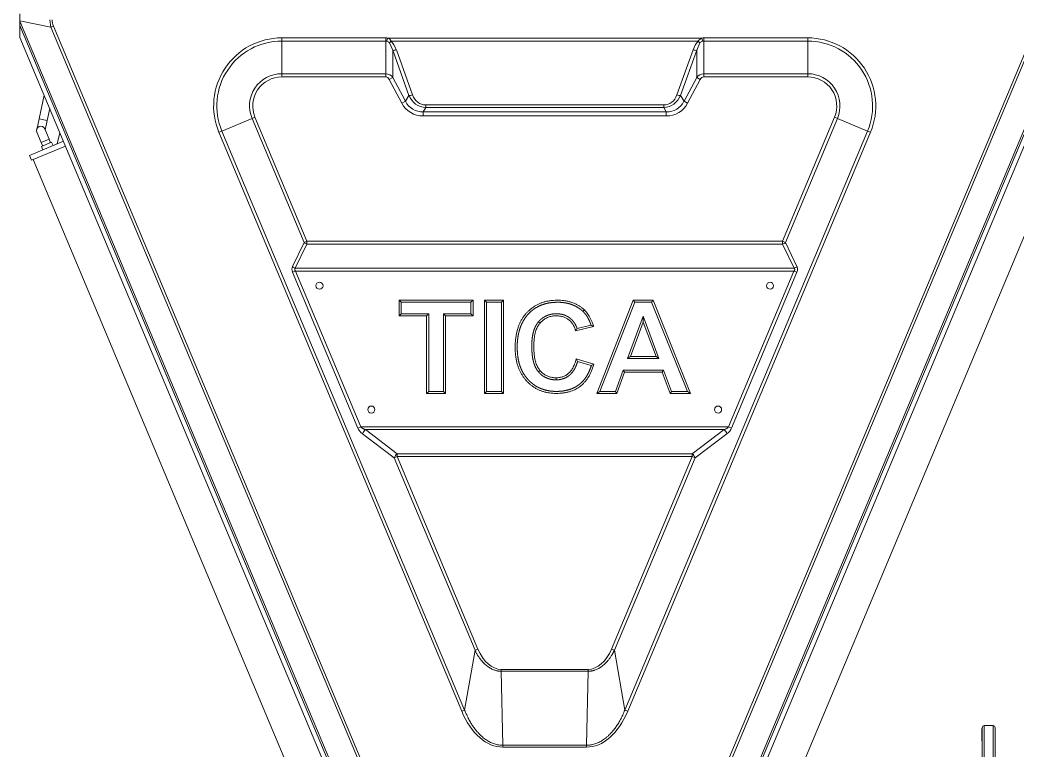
# Model space of a CAD drawing. Header units: millimetres. Extents: x 113490 to 142599, y -20467 to 115.
# Drawn here: x 131894 to 133023, y -7068 to -6241 of the extents above; entities that cross this region are included whole.
import ezdxf

# ---------------------------------------------------------------- set-up
doc = ezdxf.new("R2010")
doc.units = ezdxf.units.MM
doc.layers.add('DV1_0', color=7, linetype='Continuous')

msp = doc.modelspace()

# ---------------------------------------------------------------- linework, layer by layer
at = {"layer": 'DV1_0', "color": 7, "linetype": 'Continuous', "lineweight": 15}
for p, q in [((131894.3, -6234.1), (131894.3, -6242)), ((131894.3, -6234.1), (131894.3, -6242)), ((131894.3, -6242), (131894.3, -6242.4)), ((131894.3, -6242), (131894.3, -6242.4)), ((131894.3, -6242.4), (131894.3, -6247.5)), ((131894.3, -6242.4), (131894.3, -6247.5)), ((131894.3, -6248.2), (131894.3, -6247.5)), ((131894.3, -6248.2), (131894.3, -6247.5)), ((131894.3, -6248.2), (131894.3, -6260.9)), ((131894.3, -6248.2), (131894.3, -6260.9)), ((131894.3, -6260.9), (132247.1, -7102.4)), ((133082.3, -6260.9), (132729.4, -7102.4)), ((131921.6, -6326.2), (131915.9, -6352.9)), ((131925.2, -6354.9), (131928.1, -6341.5)), ((131915.9, -6352.9), (131913.2, -6365.4)), ((131927.2, -6376.2), (131922.3, -6364.5)), ((131922.9, -6365.9), (131925.2, -6354.9)), ((131913.5, -6368.2), (131918.4, -6379.9)), ((131928.8, -6380.2), (131927.2, -6376.2)), ((131939.6, -6369.1), (131936.5, -6381.3)), ((131943.5, -6378.4), (131905.1, -6394.5)), ((131945.9, -6383.9), (131907.5, -6400)), ((131918.4, -6379.9), (131920.1, -6383.9)), ((131918.8, -6384.4), (131930.1, -6379.6)), ((131918.8, -6384.4), (131920.3, -6388.1)), ((131931.7, -6383.3), (131930.1, -6379.6)), ((131905.1, -6394.5), (131907.5, -6400)), ((131909.3, -6399.2), (132266.3, -7250.7)), ((132710.2, -7250.7), (133067.2, -6399.2)), ((132323.4, -6558.4), (132323.4, -6576.2)), ((132407.1, -6558.4), (132323.4, -6558.4)), ((132325.7, -6560.7), (132323.4, -6558.4)), ((132404.7, -6560.7), (132325.7, -6560.7)), ((132325.7, -6560.7), (132325.7, -6573.9)), ((132404.7, -6560.7), (132407.1, -6558.4)), ((132404.7, -6573.9), (132404.7, -6560.7)), ((132407.1, -6576.2), (132407.1, -6558.4)), ((132420.2, -6558.4), (132420.2, -6663.9)), ((132441.6, -6558.4), (132420.2, -6558.4)), ((132422.5, -6560.7), (132420.2, -6558.4)), ((132439.3, -6560.7), (132422.5, -6560.7)), ((132422.5, -6560.7), (132422.5, -6661.6)), ((132439.3, -6560.7), (132441.6, -6558.4)), ((132439.3, -6661.6), (132439.3, -6560.7)), ((132441.6, -6663.9), (132441.6, -6558.4)), ((132588.5, -6558.4), (132547.4, -6663.9)), ((132590.1, -6560.7), (132550.8, -6661.6)), ((132610.9, -6558.4), (132588.5, -6558.4)), ((132590.1, -6560.7), (132588.5, -6558.4)), ((132609.3, -6560.7), (132590.1, -6560.7)), ((132609.3, -6560.7), (132610.9, -6558.4)), ((132649.7, -6661.6), (132609.3, -6560.7)), ((132653.1, -6663.9), (132610.9, -6558.4)), ((132325.7, -6573.9), (132323.4, -6576.2)), ((132323.4, -6576.2), (132354.5, -6576.2)), ((132325.7, -6573.9), (132356.9, -6573.9)), ((132356.9, -6573.9), (132354.5, -6576.2)), ((132354.5, -6576.2), (132354.5, -6663.9)), ((132356.9, -6573.9), (132356.9, -6661.6)), ((132373.6, -6573.9), (132404.7, -6573.9)), ((132373.6, -6661.6), (132373.6, -6573.9)), ((132373.6, -6573.9), (132375.9, -6576.2)), ((132375.9, -6576.2), (132407.1, -6576.2)), ((132375.9, -6663.9), (132375.9, -6576.2)), ((132404.7, -6573.9), (132407.1, -6576.2)), ((132531.5, -6571.1), (132533.1, -6569.4)), ((132582, -6624.4), (132599.5, -6576.5)), ((132599.5, -6576.5), (132617.6, -6624.4)), ((132599.5, -6576.5), (132599.5, -6583.1)), ((132523.2, -6593), (132543.6, -6588.2)), ((132524.8, -6590.3), (132540.6, -6586.5)), ((132585.3, -6622.1), (132599.5, -6583.1)), ((132599.5, -6583.1), (132614.3, -6622.1)), ((132543.8, -6630.9), (132523.9, -6624.7)), ((132582, -6624.4), (132585.3, -6622.1)), ((132617.6, -6624.4), (132582, -6624.4)), ((132614.3, -6622.1), (132585.3, -6622.1)), ((132617.6, -6624.4), (132614.3, -6622.1)), ((132541, -6632.4), (132525.5, -6627.6)), ((132568.4, -6661.6), (132577.1, -6637.6)), ((132570, -6663.9), (132578.7, -6639.9)), ((132577.1, -6637.6), (132622.6, -6637.6)), ((132577.1, -6637.6), (132578.7, -6639.9)), ((132578.7, -6639.9), (132621, -6639.9)), ((132622.6, -6637.6), (132621, -6639.9)), ((132621, -6639.9), (132630.1, -6663.9)), ((132622.6, -6637.6), (132631.7, -6661.6)), ((132356.9, -6661.6), (132354.5, -6663.9)), ((132354.5, -6663.9), (132375.9, -6663.9)), ((132356.9, -6661.6), (132373.6, -6661.6)), ((132373.6, -6661.6), (132375.9, -6663.9)), ((132422.5, -6661.6), (132420.2, -6663.9)), ((132420.2, -6663.9), (132441.6, -6663.9)), ((132422.5, -6661.6), (132439.3, -6661.6)), ((132439.3, -6661.6), (132441.6, -6663.9)), ((132550.8, -6661.6), (132547.4, -6663.9)), ((132547.4, -6663.9), (132570, -6663.9)), ((132550.8, -6661.6), (132568.4, -6661.6)), ((132568.4, -6661.6), (132570, -6663.9)), ((132631.7, -6661.6), (132630.1, -6663.9)), ((132630.1, -6663.9), (132653.1, -6663.9)), ((132631.7, -6661.6), (132649.7, -6661.6)), ((132649.7, -6661.6), (132653.1, -6663.9)), ((132983.4, -7141.6), (132983.4, -7042.3)), ((132995.8, -7040), (132985.7, -7040)), ((132998.1, -7141.6), (132998.1, -7042.3)), ((132982.9, -7043.1), (132982.9, -7045.5)), ((132983.4, -7043.1), (132982.9, -7043.1)), ((132982.9, -7045.5), (132982.9, -7045.8)), ((132982.9, -7045.5), (132982.9, -7045.5)), ((132983.4, -7045.5), (132982.9, -7045.5)), ((132983.4, -7045.5), (132982.9, -7045.5)), ((132982.9, -7045.8), (132982.9, -7046.3)), ((132983.4, -7045.8), (132982.9, -7045.8)), ((132982.9, -7046.3), (132982.9, -7046.9)), ((132983.4, -7046.3), (132982.9, -7046.3)), ((132982.9, -7046.9), (132982.9, -7047)), ((132983.4, -7046.9), (132982.9, -7046.9)), ((132982.9, -7047), (132982.9, -7047.5)), ((132983.4, -7047), (132982.9, -7047)), ((132982.9, -7047.5), (132982.9, -7048.7)), ((132983.4, -7047.5), (132982.9, -7047.5)), ((132982.9, -7048.9), (132982.9, -7048.7)), ((132983.4, -7048.7), (132982.9, -7048.7)), ((132982.9, -7048.9), (132982.9, -7053.8)), ((132982.9, -7053.8), (132982.9, -7055.7)), ((132983.4, -7053.8), (132982.9, -7053.8)), ((132982.9, -7055.7), (132982.9, -7055.9)), ((132982.9, -7055.7), (132983.4, -7055.7)), ((132982.9, -7057), (132982.9, -7055.9)), ((132982.9, -7055.9), (132983.4, -7055.9)), ((132982.9, -7057), (132983.4, -7057))]:
    msp.add_line(p, q, dxfattribs=at)
at = {"layer": 'DV1_0', "color": 7, "linetype": 'Continuous', "lineweight": 20}
for p, q in [((131928, -6241.1), (131929.4, -6249.4)), ((131894.3, -6242), (131929.4, -6249.4)), ((131894.3, -6242.4), (132321.9, -7262.2)), ((131894.3, -6247.5), (132320, -7262.9)), ((131932.2, -6248.2), (131929.4, -6249.4)), ((131929.4, -6249.4), (132341.4, -7231.8)), ((131932.2, -6248.2), (132344.1, -7230.7)), ((132632.4, -7230.7), (133044.4, -6248.2)), ((132635.1, -7231.8), (133047.1, -6249.4)), ((132654.6, -7262.2), (133082.3, -6242.4)), ((132656.5, -7262.9), (133082.3, -6247.5)), ((132190.6, -6261.5), (132308.3, -6261.5)), ((132190.6, -6265), (132190.6, -6261.5)), ((132308.3, -6261.5), (132308.3, -6265)), ((132309.7, -6265.2), (132310.4, -6261.7)), ((132310.4, -6261.7), (132666.1, -6261.7)), ((132666.1, -6261.7), (132666.8, -6265.2)), ((132668.2, -6261.5), (132785.9, -6261.5)), ((132668.2, -6261.5), (132668.2, -6265)), ((132785.9, -6265), (132785.9, -6261.5)), ((132190.6, -6302.1), (132190.6, -6265)), ((132190.6, -6265), (132308.3, -6265)), ((132308.3, -6265), (132308.3, -6302.1)), ((132312.5, -6267), (132316.3, -6275.5)), ((132314.6, -6265.3), (132661.9, -6265.3)), ((132320.3, -6274.9), (132338.6, -6326)), ((132637.9, -6326), (132656.3, -6274.9)), ((132660.3, -6275.5), (132664, -6267)), ((132668.2, -6302.1), (132668.2, -6265)), ((132668.2, -6265), (132785.9, -6265)), ((132785.9, -6302.1), (132785.9, -6265)), ((132316.3, -6275.5), (132316.3, -6306.3)), ((132316.3, -6275.5), (132334.6, -6326.6)), ((132641.9, -6326.6), (132660.3, -6275.5)), ((132660.3, -6306.3), (132660.3, -6275.5)), ((132190.6, -6302.1), (132308.3, -6302.1)), ((132190.6, -6305.6), (132190.6, -6302.1)), ((132190.6, -6305.6), (132308.3, -6305.6)), ((132308.3, -6305.6), (132308.3, -6302.1)), ((132312.3, -6308.4), (132316.3, -6306.3)), ((132312.3, -6308.4), (132326.6, -6335.3)), ((132316.3, -6306.3), (132330.6, -6333.2)), ((132645.9, -6333.2), (132660.3, -6306.3)), ((132649.9, -6335.3), (132664.3, -6308.4)), ((132664.3, -6308.4), (132660.3, -6306.3)), ((132668.2, -6305.6), (132668.2, -6302.1)), ((132668.2, -6302.1), (132785.9, -6302.1)), ((132668.2, -6305.6), (132785.9, -6305.6)), ((132785.9, -6305.6), (132785.9, -6302.1)), ((132330.6, -6333.2), (132334.6, -6326.6)), ((132641.9, -6326.6), (132645.9, -6333.2)), ((132326.6, -6335.3), (132330.6, -6333.2)), ((132350.6, -6345.2), (132353.6, -6340.3)), ((132353.6, -6337.3), (132622.9, -6337.3)), ((132353.6, -6340.3), (132353.6, -6337.3)), ((132353.6, -6340.3), (132622.9, -6340.3)), ((132622.9, -6340.3), (132622.9, -6337.3)), ((132622.9, -6340.3), (132625.9, -6345.2)), ((132649.9, -6335.3), (132645.9, -6333.2)), ((131915.9, -6352.9), (131925.2, -6354.9)), ((132157, -6352.6), (132122.8, -6367)), ((132160.2, -6351.3), (132157, -6352.6)), ((132215.9, -6493.1), (132157, -6352.6)), ((132219.1, -6491.7), (132160.2, -6351.3)), ((132350.6, -6345.2), (132625.9, -6345.2)), ((132350.6, -6349.7), (132350.6, -6345.2)), ((132350.6, -6349.7), (132625.9, -6349.7)), ((132625.9, -6349.7), (132625.9, -6345.2)), ((132816.3, -6351.3), (132757.4, -6491.7)), ((132819.6, -6352.6), (132760.7, -6493.1)), ((132816.3, -6351.3), (132819.6, -6352.6)), ((132819.6, -6352.6), (132853.7, -6367)), ((131918.4, -6379.9), (131927.2, -6376.2)), ((132122.8, -6367), (132119.5, -6368.3)), ((132394.3, -7023.7), (132119.5, -6368.3)), ((132397.6, -7022.3), (132122.8, -6367)), ((132853.7, -6367), (132578.9, -7022.3)), ((132857, -6368.3), (132582.2, -7023.7)), ((132853.7, -6367), (132857, -6368.3)), ((132202.7, -6520.3), (132215.9, -6493.1)), ((132205.9, -6522.2), (132219.1, -6494.9)), ((132219.1, -6491.7), (132215.9, -6493.1)), ((132219.1, -6491.7), (132757.4, -6491.7)), ((132219.1, -6494.9), (132219.1, -6491.7)), ((132219.1, -6494.9), (132757.4, -6494.9)), ((132757.4, -6491.7), (132757.4, -6494.9)), ((132757.4, -6491.7), (132760.7, -6493.1)), ((132757.4, -6494.9), (132770.6, -6522.2)), ((132760.7, -6493.1), (132773.8, -6520.3)), ((132205.9, -6522.2), (132770.6, -6522.2)), ((132206.1, -6525.4), (132202.9, -6526.7)), ((132276.8, -6703.1), (132202.9, -6526.7)), ((132206.1, -6525.4), (132770.4, -6525.4)), ((132280.1, -6701.7), (132206.1, -6525.4)), ((132770.4, -6525.4), (132696.4, -6701.7)), ((132773.7, -6526.7), (132699.7, -6703.1)), ((132770.4, -6525.4), (132773.7, -6526.7)), ((132481.3, -6582.7), (132483, -6584.2)), ((132481.2, -6639.5), (132482.9, -6638)), ((132501.1, -6648.6), (132501.1, -6646.3)), ((132280.1, -6701.7), (132276.8, -6703.1)), ((132696.4, -6701.7), (132280.1, -6701.7)), ((132696.4, -6701.7), (132699.7, -6703.1)), ((132318, -6736.7), (132282, -6709.5)), ((132691.2, -6704.9), (132285.3, -6704.9)), ((132321.3, -6732.2), (132285.3, -6704.9)), ((132691.2, -6704.9), (132655.2, -6732.2)), ((132694.5, -6709.5), (132658.5, -6736.7)), ((132321.3, -6735.4), (132318, -6736.7)), ((132409.4, -6954.6), (132318, -6736.7)), ((132655.2, -6732.2), (132321.3, -6732.2)), ((132321.3, -6735.4), (132321.3, -6732.2)), ((132655.2, -6735.4), (132321.3, -6735.4)), ((132412.7, -6953.3), (132321.3, -6735.4)), ((132655.2, -6735.4), (132563.9, -6953.3)), ((132658.5, -6736.7), (132567.1, -6954.6)), ((132655.2, -6732.2), (132655.2, -6735.4)), ((132655.2, -6735.4), (132658.5, -6736.7)), ((132409.4, -6954.6), (132397.6, -7022.3)), ((132412.7, -6953.3), (132409.4, -6954.6)), ((132563.9, -6953.3), (132567.1, -6954.6)), ((132567.1, -6954.6), (132578.9, -7022.3)), ((132537.4, -6976.3), (132439.1, -6976.3)), ((132439.1, -6976.3), (132439.1, -6978.4)), ((132537.4, -6978.4), (132439.1, -6978.4)), ((132439.1, -6978.4), (132440.9, -7062.2)), ((132537.4, -6978.4), (132535.6, -7062.2)), ((132537.4, -6976.3), (132537.4, -6978.4)), ((132397.6, -7022.3), (132394.3, -7023.7)), ((132578.9, -7022.3), (132582.2, -7023.7)), ((132985.7, -7040), (132985.7, -7243.2)), ((132995.8, -7040), (132995.8, -7243.2)), ((132983.4, -7048.9), (132982.9, -7048.9)), ((132535.6, -7062.2), (132440.9, -7062.2)), ((132440.9, -7062.2), (132440.9, -7064.3)), ((132535.6, -7064.3), (132440.9, -7064.3)), ((132535.6, -7062.2), (132535.6, -7064.3))]:
    msp.add_line(p, q, dxfattribs=at)
at = {"layer": 'DV1_0', "color": 7, "linetype": 'Continuous', "lineweight": 15}
for centre in [(132233.3, -6542), (132743.3, -6542), (132292, -6682.2), (132684.5, -6682.2)]:
    msp.add_circle(centre, 4, dxfattribs=at)
at = {"layer": 'DV1_0', "color": 7, "linetype": 'Continuous', "lineweight": 20}
for centre, radius, start, end in [((132190.6, -6338.5), 77.1, 90, 202.75), ((132308.3, -6272.2), 10.7, 78.6283, 89.9781), ((132307.5, -6269.2), 8.09, 29.1013, 69.2139), ((132669, -6269.2), 8.07, 110.7215, 150.9615), ((132668.3, -6272.2), 10.7, 90.0205, 101.3741), ((132785.9, -6338.5), 77.1, 337.25, 90), ((132190.6, -6338.5), 73.5, 90, 202.75), ((132308.3, -6270.8), 5.76, 75.8423, 89.9426), ((132308.5, -6270.1), 5.06, 38.1838, 76.5434), ((132680.4, -6282.7), 25.3, 136.7081, 162.1283), ((132668, -6270.1), 5.06, 103.4595, 141.8119), ((132668.3, -6270.8), 5.76, 90.0565, 104.1625), ((132785.9, -6338.5), 73.5, 337.25, 90), ((132190.6, -6338.5), 36.5, 90, 202.75), ((132190.6, -6338.5), 32.9, 90, 202.75), ((132308.2, -6311.9), 9.82, 34.7293, 89.5286), ((132668.3, -6311.9), 9.82, 90.4762, 145.2659), ((132785.9, -6338.5), 36.5, 337.25, 90), ((132785.9, -6338.5), 32.9, 337.25, 90), ((132354.3, -6319.4), 20.9, 200.0927, 268.1286), ((132622.3, -6319.5), 20.8, 271.7853, 339.9934), ((132350.3, -6323), 26.8, 207.5641, 270.5386), ((132349.9, -6323.7), 21.5, 206.2554, 271.8867), ((132626.6, -6323.7), 21.5, 268.1141, 333.7439), ((132626.2, -6323), 26.8, 269.4613, 332.436)]:
    msp.add_arc(centre, radius, start, end, dxfattribs=at)
at = {"layer": 'DV1_0', "color": 7, "linetype": 'Continuous', "lineweight": 15}
for centre, radius, start, end in [((131917.9, -6366.3), 4.76, 22.75, 202.75), ((132457.5, -6552.3), 77.3, 328.1786, 330.5559), ((132459.7, -6731), 165.6, 59.5641, 60.7327), ((132391.2, -6700.9), 153, 28.6119, 29.8683), ((132446.1, -6452.5), 203.4, 297.7894, 298.7013), ((132985.7, -7042.3), 2.29, 90, 180), ((132995.8, -7042.3), 2.29, 0.0006, 90)]:
    msp.add_arc(centre, radius, start, end, dxfattribs=at)
at = {"layer": 'DV1_0', "color": 7, "linetype": 'Continuous', "lineweight": 20}
for centre, major_axis, ratio, start_param, end_param in [((132047.2, -6259.1), (116.4, -20.6), 0.354256, 3.204443, 3.366071), ((132314.6, -6263.8), (-3.48, -3.59), 0.220719, 0.717909, 1.347194), ((132308.3, -6293.7), (-0.1, 31.3), 0.477729, 5.355274, 5.847767), ((132320.3, -6273.4), (-4.7, -1.69), 0.292381, 0.461167, 1.46601), ((132656.3, -6273.4), (4.7, -1.69), 0.292381, 4.817177, 5.822019), ((132661.9, -6263.8), (3.48, -3.59), 0.220719, 4.935998, 5.565263), ((132308.3, -6312.7), (-0.01, 7.06), 0.707338, 5.356674, 6.282449), ((132668.2, -6312.7), (0.01, 7.05), 0.707954, 0.001094, 0.927445), ((132338.6, -6324.5), (-4.7, -1.69), 0.292381, 0.461166, 1.466009), ((132358.4, -6311.3), (10.9, 24.7), 0.734557, 2.48522, 3.455755), ((132618.1, -6311.3), (-11, 24.7), 0.7344, 2.826953, 3.797155), ((132637.9, -6324.5), (4.7, -1.69), 0.292381, 4.817177, 5.822019), ((132219.1, -6491.7), (4.5, -2.18), 0.600003, 4.2257, 4.995183), ((132757.4, -6491.7), (-4.5, -2.18), 0.600003, 1.288002, 2.057486), ((132213.7, -6526.7), (-10.6, 7.1), 0.665415, 0.091279, 0.78667), ((132205.9, -6519), (4.5, -2.18), 0.600003, 4.2257, 4.995183), ((132770.6, -6519), (-4.5, -2.18), 0.600003, 1.288002, 2.057486), ((132762.8, -6526.7), (10.6, 7.1), 0.664977, 5.497797, 6.192529), ((132287.7, -6703.1), (-10.7, 7.1), 0.666776, 0.781871, 1.473649), ((132688.8, -6703.1), (10.7, 7.1), 0.666419, 4.807124, 5.499727), ((132285.3, -6708.1), (3.01, 3.99), 0.448997, 1.034793, 2.228562), ((132691.2, -6708.1), (-3.01, 3.99), 0.448997, 4.054624, 5.248392), ((132321.3, -6735.4), (3.01, 3.99), 0.448997, 1.034793, 2.228562), ((132655.2, -6735.4), (-3.01, 3.99), 0.448997, 4.054624, 5.248392), ((132438.3, -6924.7), (-1.3, 51.6), 0.606054, 2.141908, 3.126109), ((132538.2, -6924.6), (1.3, 51.7), 0.606049, 3.156652, 4.140097), ((132439.5, -6973.2), (-2.2, 91.1), 0.605695, 2.143739, 3.126709), ((132537, -6973.2), (2.3, 91.1), 0.605798, 3.156584, 4.139778)]:
    msp.add_ellipse(centre, major_axis=major_axis, ratio=ratio, start_param=start_param, end_param=end_param, dxfattribs=at)
for points, knots in [([(132206.1, -6525.4), (132206, -6525.2), (132205.8, -6525), (132205.6, -6524.7), (132205.5, -6524.3), (132205.4, -6524), (132205.3, -6523.7), (132205.3, -6523.4), (132205.4, -6523.1), (132205.5, -6522.8), (132205.7, -6522.5), (132205.9, -6522.3), (132205.9, -6522.2)], [0, 0, 0, 0, 0.110169, 0.212602, 0.309753, 0.403013, 0.494121, 0.584543, 0.676672, 0.773904, 0.880334, 1, 1, 1, 1]), ([(132770.6, -6522.2), (132770.7, -6522.2), (132770.8, -6522.4), (132771, -6522.7), (132771.1, -6523), (132771.2, -6523.3), (132771.2, -6523.6), (132771.2, -6523.9), (132771.1, -6524.2), (132770.9, -6524.6), (132770.7, -6525), (132770.5, -6525.2), (132770.4, -6525.4)], [0, 0, 0, 0, 0.103754, 0.201399, 0.295256, 0.386511, 0.476484, 0.567069, 0.661122, 0.762305, 0.874482, 1, 1, 1, 1]), ([(132285.3, -6704.9), (132284.9, -6704.8), (132284.3, -6704.6), (132283.5, -6704.2), (132282.7, -6703.8), (132282, -6703.4), (132281.4, -6703), (132280.9, -6702.6), (132280.5, -6702.2), (132280.2, -6701.9), (132280.1, -6701.7)], [0, 0, 0, 0, 0.162154, 0.309168, 0.444157, 0.56805, 0.681058, 0.789601, 0.89662, 1, 1, 1, 1]), ([(132696.4, -6701.7), (132696.3, -6701.9), (132696, -6702.2), (132695.5, -6702.6), (132695, -6703.1), (132694.2, -6703.5), (132693.4, -6704), (132692.4, -6704.5), (132691.6, -6704.8), (132691.2, -6704.9)], [0, 0, 0, 0, 0.104699, 0.217397, 0.341582, 0.478635, 0.63137, 0.803901, 1, 1, 1, 1]), ([(132439.1, -6978.4), (132438.9, -6978.4), (132438.6, -6978.4), (132438.1, -6978.4), (132437.6, -6978.4), (132437.1, -6978.3), (132436.6, -6978.3), (132436.2, -6978.2), (132435.7, -6978.2), (132434.8, -6978), (132433.7, -6977.8), (132432, -6977.3), (132430.3, -6976.7), (132428.4, -6975.9), (132426.6, -6974.9), (132424, -6973.3), (132421.4, -6971.2), (132418.8, -6968.8), (132416.9, -6966.6), (132414.9, -6964.1), (132413.4, -6961.9), (132412.3, -6960.1), (132411.6, -6958.8), (132410.8, -6957.5), (132410.1, -6956.1), (132409.6, -6955.1), (132409.4, -6954.6)], [0, 0, 0, 0, 0.012207, 0.024421, 0.036645, 0.048882, 0.061135, 0.073407, 0.085701, 0.098018, 0.136644, 0.175569, 0.223909, 0.273378, 0.326546, 0.381495, 0.504574, 0.573263, 0.64576, 0.724421, 0.808607, 0.844135, 0.881045, 0.919332, 0.958987, 1, 1, 1, 1]), ([(132567.1, -6954.6), (132567, -6954.9), (132566.8, -6955.3), (132566.4, -6956), (132566.1, -6956.7), (132565.7, -6957.4), (132565.4, -6958.1), (132565, -6958.7), (132564.7, -6959.3), (132564.3, -6960), (132563.9, -6960.5), (132563.1, -6961.9), (132561.8, -6963.8), (132559.9, -6966.3), (132558, -6968.4), (132556.1, -6970.3), (132554.2, -6972), (132552.3, -6973.4), (132550.4, -6974.7), (132548.6, -6975.7), (132546.7, -6976.5), (132545.2, -6977.1), (132543.9, -6977.5), (132543, -6977.7), (132542.1, -6977.9), (132541.1, -6978.1), (132540.2, -6978.2), (132539.3, -6978.3), (132538.4, -6978.4), (132537.7, -6978.4), (132537.4, -6978.4)], [0, 0, 0, 0, 0.020016, 0.039694, 0.059032, 0.078029, 0.096685, 0.114997, 0.132966, 0.15059, 0.167868, 0.184799, 0.266929, 0.343527, 0.415009, 0.482791, 0.544966, 0.604534, 0.659648, 0.712959, 0.76302, 0.811959, 0.83598, 0.859817, 0.883489, 0.907012, 0.930406, 0.95369, 0.976881, 1, 1, 1, 1]), ([(132440.9, -7062.2), (132440.1, -7062.2), (132438.5, -7062.1), (132436.1, -7061.8), (132433.7, -7061.3), (132431.5, -7060.7), (132429.2, -7059.9), (132427, -7058.9), (132424.8, -7057.8), (132422.7, -7056.5), (132420.7, -7055.1), (132418.7, -7053.6), (132416.6, -7051.8), (132414.4, -7049.7), (132412.1, -7047.2), (132409.6, -7044.2), (132407.1, -7040.8), (132404.6, -7036.9), (132402.2, -7032.6), (132399.8, -7027.7), (132398.3, -7024.2), (132397.6, -7022.3)], [0, 0, 0, 0, 0.039675, 0.079011, 0.117409, 0.155373, 0.194404, 0.233853, 0.273354, 0.31251, 0.351559, 0.391858, 0.435291, 0.483673, 0.53828, 0.599457, 0.666887, 0.740342, 0.819788, 0.905575, 1, 1, 1, 1]), ([(132578.9, -7022.3), (132578.2, -7024.3), (132576.6, -7027.9), (132574.1, -7033.1), (132571.4, -7037.7), (132568.7, -7041.8), (132565.9, -7045.4), (132563.2, -7048.5), (132560.6, -7051.1), (132558.2, -7053.3), (132556, -7055), (132553.8, -7056.5), (132551.7, -7057.8), (132549.5, -7058.9), (132547.2, -7059.9), (132544.9, -7060.7), (132542.6, -7061.4), (132540.2, -7061.8), (132537.9, -7062.1), (132536.4, -7062.2), (132535.6, -7062.2)], [0, 0, 0, 0, 0.098655, 0.18986, 0.274376, 0.352916, 0.425587, 0.491678, 0.550093, 0.601164, 0.646216, 0.687373, 0.727036, 0.766765, 0.806851, 0.846905, 0.886467, 0.925149, 0.96228, 1, 1, 1, 1])]:
    msp.add_open_spline(points, degree=3, knots=knots, dxfattribs=at)
at = {"layer": 'DV1_0', "color": 7, "linetype": 'Continuous', "lineweight": 15}
for points in [[(132533.1, -6569.4), (132532.4, -6568.7), (132530.8, -6567.4), (132528.4, -6565.6), (132525.8, -6563.9), (132523, -6562.5), (132520.1, -6561.3), (132517, -6560.3), (132513.6, -6559.4), (132510, -6558.8), (132506.1, -6558.5), (132502.1, -6558.4), (132498.1, -6558.5), (132494.2, -6559), (132490.4, -6559.6), (132486.8, -6560.6), (132483.5, -6561.8), (132480.4, -6563.2), (132477.5, -6564.8), (132474.7, -6566.6), (132472.1, -6568.6), (132469.6, -6570.8), (132467.2, -6573.2), (132465.1, -6575.9), (132463.1, -6578.7), (132461.3, -6581.7), (132459.7, -6585), (132458.3, -6588.6), (132457.1, -6592.5), (132456.2, -6596.7), (132455.4, -6601.4), (132454.9, -6606.5), (132454.7, -6611.8), (132454.9, -6617), (132455.4, -6622), (132456.1, -6626.6), (132457.1, -6630.6), (132458.3, -6634.3), (132459.6, -6637.7), (132461.2, -6640.8), (132463, -6643.8), (132465, -6646.6), (132467.1, -6649.2), (132469.5, -6651.7), (132472, -6653.9), (132474.7, -6656), (132477.5, -6657.8), (132480.4, -6659.4), (132483.5, -6660.8), (132486.8, -6661.9), (132490.2, -6662.8), (132493.8, -6663.4), (132497.5, -6663.8), (132501.4, -6664), (132505.4, -6663.8), (132509.2, -6663.4), (132512.8, -6662.8), (132516.2, -6662), (132519.3, -6660.9), (132522.2, -6659.7), (132524.8, -6658.3), (132527.2, -6656.8), (132529.5, -6655), (132531.7, -6653.1), (132533.7, -6650.9), (132535.7, -6648.5), (132537.5, -6645.8), (132539.3, -6642.7), (132541, -6639.3), (132542.5, -6635.4), (132543.4, -6632.4), (132543.8, -6630.9)], [(132483, -6584.2), (132483.5, -6583.7), (132484.5, -6582.6), (132486, -6581.3), (132487.7, -6580), (132489.4, -6579), (132491.3, -6578.1), (132493.1, -6577.3), (132495.1, -6576.7), (132497.2, -6576.3), (132499.4, -6576.1), (132501.7, -6576), (132504, -6576.2), (132506.2, -6576.5), (132508.3, -6576.9), (132510.1, -6577.5), (132511.8, -6578.2), (132513.4, -6579.1), (132514.9, -6580.1), (132516.4, -6581.2), (132517.7, -6582.5), (132518.9, -6583.9), (132520, -6585.5), (132521, -6587.1), (132521.9, -6588.9), (132522.6, -6590.9), (132523, -6592.3), (132523.2, -6593)], [(132543.6, -6588.2), (132543.2, -6586.8), (132542.3, -6584.2), (132540.9, -6580.8), (132539.5, -6577.9), (132538, -6575.3), (132536.4, -6573.1), (132534.8, -6571.1), (132533.7, -6570), (132533.1, -6569.4)], [(132482.9, -6638), (132482.5, -6637.6), (132481.8, -6636.7), (132480.7, -6635), (132479.7, -6633), (132478.7, -6630.7), (132477.9, -6628), (132477.1, -6624.8), (132476.5, -6621.3), (132476.1, -6617.3), (132475.9, -6613), (132475.9, -6608.5), (132476.1, -6604.3), (132476.5, -6600.5), (132477.1, -6597.1), (132477.8, -6594.1), (132478.7, -6591.5), (132479.7, -6589.3), (132480.8, -6587.3), (132481.9, -6585.6), (132482.6, -6584.6), (132483, -6584.2)], [(132523.9, -6624.7), (132523.6, -6625.8), (132523, -6628), (132522.1, -6630.8), (132521, -6633.2), (132519.9, -6635.3), (132518.8, -6637.1), (132517.6, -6638.7), (132516.3, -6640.2), (132514.9, -6641.4), (132513.5, -6642.5), (132512, -6643.5), (132510.4, -6644.3), (132508.7, -6645), (132507, -6645.5), (132505.1, -6645.9), (132503.2, -6646.2), (132501.8, -6646.3), (132501.1, -6646.3)], [(132501.1, -6646.3), (132500.3, -6646.3), (132498.7, -6646.2), (132496.6, -6645.9), (132494.6, -6645.5), (132492.7, -6644.9), (132490.9, -6644.2), (132489.2, -6643.3), (132487.5, -6642.3), (132485.9, -6641), (132484.4, -6639.6), (132483.4, -6638.6), (132482.9, -6638)]]:
    msp.add_open_spline(points, degree=3, dxfattribs=at)
for points, knots in [([(132531.5, -6571.1), (132529.1, -6568.8), (132526.2, -6567), (132523.3, -6565.1), (132520.1, -6563.8), (132516.8, -6562.5), (132513.1, -6561.7), (132509.1, -6560.9), (132504.5, -6560.7), (132502.1, -6560.7), (132499.8, -6560.8), (132497.4, -6560.9), (132495.2, -6561.2), (132491, -6561.7), (132487.2, -6563), (132483.6, -6564.1), (132480.4, -6565.8), (132477.1, -6567.5), (132474.3, -6569.8), (132471.3, -6572.1), (132468.9, -6574.9), (132466.4, -6577.8), (132464.5, -6581), (132462.5, -6584.3), (132461, -6588.1), (132459.8, -6591.4), (132458.9, -6595.1), (132457.6, -6600.6), (132457.2, -6607.1), (132456.9, -6613.3), (132457.5, -6619.3), (132458.2, -6627), (132460.4, -6633.1), (132461.7, -6636.9), (132463.6, -6640.3), (132465.5, -6643.6), (132467.9, -6646.5), (132470.4, -6649.5), (132473.3, -6652), (132476.2, -6654.4), (132479.3, -6656.2), (132481.1, -6657.2), (132482.9, -6658), (132484.8, -6658.8), (132486.8, -6659.4), (132489.9, -6660.4), (132493.3, -6661), (132497.6, -6661.7), (132502.2, -6661.6), (132504.5, -6661.6), (132506.7, -6661.4), (132508.9, -6661.2), (132510.9, -6660.8), (132514.8, -6660.1), (132518.2, -6658.8), (132521.3, -6657.7), (132524.1, -6656), (132527.2, -6654.1), (132529.8, -6651.6), (132532.6, -6649), (132534.8, -6645.7), (132536.6, -6643), (132538.1, -6639.9), (132539.7, -6636.5), (132541, -6632.4)], [0, 0, 0, 0.03125, 0.03125, 0.0625, 0.0625, 0.09375, 0.09375, 0.125, 0.125, 0.140625, 0.140625, 0.15625, 0.15625, 0.1875, 0.1875, 0.21875, 0.21875, 0.25, 0.25, 0.28125, 0.28125, 0.3125, 0.3125, 0.34375, 0.34375, 0.375, 0.375, 0.4375, 0.4375, 0.5, 0.5, 0.5625, 0.5625, 0.59375, 0.59375, 0.625, 0.625, 0.65625, 0.65625, 0.6875, 0.6875, 0.705357, 0.705357, 0.723214, 0.723214, 0.75, 0.75, 0.78125, 0.78125, 0.796875, 0.796875, 0.8125, 0.8125, 0.84375, 0.84375, 0.875, 0.875, 0.910714, 0.910714, 0.946429, 0.946429, 0.973214, 0.973214, 1, 1, 1]), ([(132481.3, -6582.7), (132482.4, -6581.4), (132483.7, -6580.2), (132485, -6579.1), (132486.4, -6578.1), (132487.5, -6577.4), (132488.7, -6576.8), (132490.5, -6575.8), (132492.4, -6575.2), (132494, -6574.6), (132495.7, -6574.3), (132497.5, -6573.9), (132499.3, -6573.8), (132501.2, -6573.7), (132503.1, -6573.8), (132505, -6573.9), (132506.8, -6574.2), (132508.5, -6574.5), (132510, -6575), (132511.5, -6575.5), (132512.9, -6576.2), (132514.2, -6576.9), (132515.5, -6577.7), (132516.8, -6578.6), (132517.9, -6579.6), (132519.1, -6580.6), (132520.1, -6581.8), (132521.1, -6583), (132522, -6584.3), (132522.9, -6585.6), (132523.6, -6587.1), (132524.3, -6588.6), (132524.8, -6590.3)], [0, 0, 0, 0.0625, 0.0625, 0.125, 0.125, 0.175, 0.175, 0.25, 0.25, 0.3125, 0.3125, 0.375, 0.375, 0.4375, 0.4375, 0.5, 0.5, 0.5625, 0.5625, 0.625, 0.625, 0.6875, 0.6875, 0.75, 0.75, 0.8125, 0.8125, 0.875, 0.875, 0.9375, 0.9375, 1, 1, 1]), ([(132540.6, -6586.5), (132540, -6584.5), (132539.2, -6582.6), (132538.3, -6580.5), (132537.3, -6578.7), (132536.2, -6576.7), (132534.9, -6574.9), (132533.3, -6572.8), (132531.5, -6571.1)], [0, 0, 0, 0.25, 0.25, 0.5, 0.5, 0.75, 0.75, 1, 1, 1]), ([(132481.2, -6639.5), (132479.6, -6637.8), (132478.4, -6635.5), (132477, -6632.9), (132476, -6629.8), (132475.5, -6628.1), (132475.1, -6626.2), (132474.6, -6624.1), (132474.3, -6621.8), (132474, -6619.4), (132473.8, -6616.7), (132473.6, -6613.8), (132473.6, -6610.9), (132473.6, -6607.6), (132473.8, -6604.4), (132474, -6601.5), (132474.5, -6598.8), (132475.1, -6595.3), (132476, -6592.3), (132477, -6589.3), (132478.5, -6586.7), (132479.7, -6584.5), (132481.3, -6582.7)], [0, 0, 0, 0.125, 0.125, 0.25, 0.25, 0.3125, 0.3125, 0.375, 0.375, 0.4375, 0.4375, 0.5, 0.5, 0.571429, 0.571429, 0.642857, 0.642857, 0.75, 0.75, 0.875, 0.875, 1, 1, 1]), ([(132525.5, -6627.6), (132524.3, -6631.7), (132522.7, -6635), (132521.7, -6637), (132520.5, -6638.6), (132519.1, -6640.6), (132517.5, -6642.2), (132515.9, -6643.7), (132514.1, -6644.9), (132512.3, -6646.1), (132510.2, -6646.9), (132508.1, -6647.7), (132505.9, -6648.1), (132503.6, -6648.6), (132501.1, -6648.6)], [0, 0, 0, 0.25, 0.25, 0.375, 0.375, 0.5, 0.5, 0.625, 0.625, 0.75, 0.75, 0.875, 0.875, 1, 1, 1]), ([(132501.1, -6648.6), (132500, -6648.6), (132499, -6648.5), (132497, -6648.3), (132495.1, -6647.9), (132493.7, -6647.7), (132492.4, -6647.2), (132491.1, -6646.8), (132489.9, -6646.2), (132487.5, -6645.1), (132485.3, -6643.5), (132484.2, -6642.6), (132483.2, -6641.7), (132482.1, -6640.7), (132481.2, -6639.5)], [0, 0, 0, 0.083333, 0.083333, 0.25, 0.25, 0.375, 0.375, 0.5, 0.5, 0.75, 0.75, 0.875, 0.875, 1, 1, 1])]:
    msp.add_open_spline(points, degree=2, knots=knots, dxfattribs=at)

doc.saveas('drawing.dxf')
